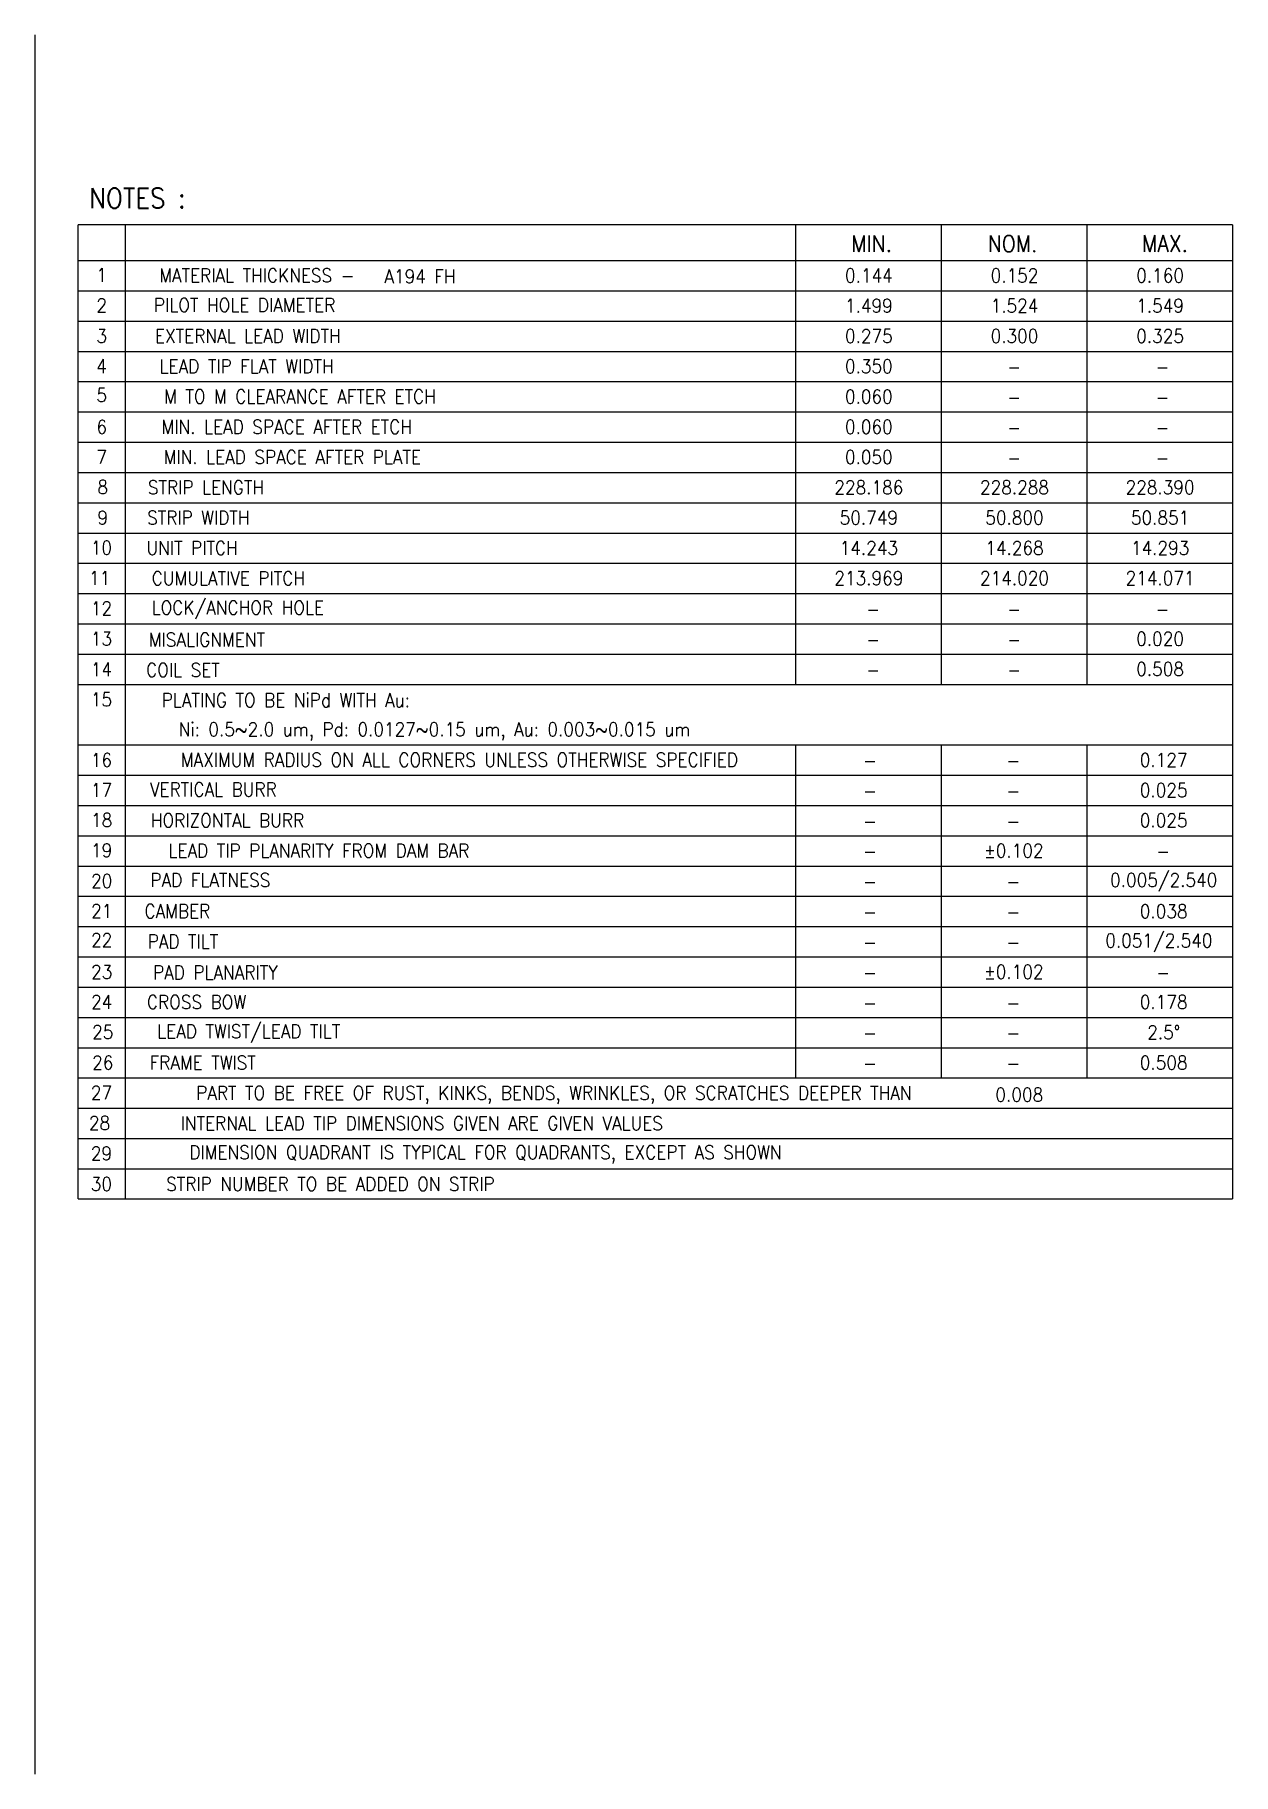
# Model space of a CAD drawing. Extents: x -102.5 to -76, y -7.8 to 30.7.
import ezdxf
from ezdxf.enums import TextEntityAlignment as Align

# ---------------------------------------------------------------- set-up
doc = ezdxf.new("R2010")
doc.units = 0
doc.header["$LTSCALE"] = 0.5
doc.header["$MEASUREMENT"] = 0
doc.layers.add('3', color=7, linetype='CONTINUOUS')
doc.styles.add('ROMANS', font='SIMPLEX', dxfattribs={"width": 0.8, "height": 0.018})

msp = doc.modelspace()

# ---------------------------------------------------------------- linework, layer by layer
at = {"layer": '3', "color": 7}
msp.add_line((-102.533, 30.706), (-102.533, -7.772), dxfattribs=at)
at = {"layer": '3', "color": 3}
for p, q in [((-100.524, 4.951), (-100.524, 26.507)), ((-101.575, 25.713), (-76.029, 25.713)), ((-101.575, 25.043), (-76.029, 25.043)), ((-101.575, 24.373), (-76.029, 24.373)), ((-101.575, 23.703), (-76.029, 23.703)), ((-101.575, 23.034), (-76.029, 23.034)), ((-101.575, 22.364), (-76.029, 22.364)), ((-101.575, 21.694), (-76.029, 21.694)), ((-101.575, 21.025), (-76.029, 21.025)), ((-101.575, 20.355), (-76.029, 20.355)), ((-101.575, 19.685), (-76.029, 19.685)), ((-101.575, 19.015), (-76.029, 19.015)), ((-101.575, 18.346), (-76.029, 18.346)), ((-101.575, 17.676), (-76.029, 17.676)), ((-101.575, 17.006), (-76.029, 17.006)), ((-101.575, 16.336), (-76.029, 16.336)), ((-101.575, 14.997), (-76.029, 14.997)), ((-101.575, 14.327), (-76.029, 14.327)), ((-101.575, 13.658), (-76.029, 13.658)), ((-101.575, 12.988), (-76.029, 12.988)), ((-101.575, 12.318), (-76.029, 12.318)), ((-101.575, 11.648), (-76.029, 11.648)), ((-101.575, 10.979), (-76.029, 10.979)), ((-101.575, 10.309), (-76.029, 10.309)), ((-101.575, 9.639), (-76.029, 9.639)), ((-101.575, 8.969), (-76.029, 8.969)), ((-101.575, 8.3), (-76.029, 8.3)), ((-101.575, 7.63), (-76.029, 7.63)), ((-101.575, 6.96), (-76.029, 6.96)), ((-101.575, 6.291), (-76.029, 6.291)), ((-101.575, 5.621), (-76.029, 5.621))]:
    msp.add_line(p, q, dxfattribs=at)
at = {"layer": '3', "color": 7, "const_width": 0.0304}
for points in [[(-101.575, 26.507), (-76.029, 26.507)], [(-101.575, 4.951), (-101.575, 26.507)], [(-85.697, 16.336), (-85.697, 26.507)], [(-82.474, 16.336), (-82.474, 26.507)], [(-79.252, 16.336), (-79.252, 26.507)], [(-76.029, 4.951), (-76.029, 26.507)], [(-85.697, 14.327), (-85.697, 14.997)], [(-85.697, 7.63), (-85.697, 14.997)], [(-82.474, 14.327), (-82.474, 14.997)], [(-82.474, 7.63), (-82.474, 14.997)], [(-79.252, 14.327), (-79.252, 14.997)], [(-79.252, 7.63), (-79.252, 14.997)], [(-101.575, 4.951), (-76.029, 4.951)]]:
    msp.add_lwpolyline(points, dxfattribs=at)

# ---------------------------------------------------------------- texts
at = {"layer": '3', "color": 7, "style": 'ROMANS', "width": 0.9}
for s, height, p in [('NOTES :', 0.4436, (-100.265, 27.092)), ('MIN.', 0.3653, (-84.014, 26.087)), ('NOM.', 0.3653, (-80.895, 26.084)), ('MAX.', 0.3653, (-77.523, 26.09))]:
    msp.add_text(s, height=height, dxfattribs=at).set_placement(p, align=Align.MIDDLE)
at = {"layer": '3', "color": 3, "style": 'ROMANS', "width": 0.9}
for s, height, p in [('1', 0.304, (-101.052, 25.39)), ('MATERIAL THICKNESS - ', 0.30442, (-97.525, 25.383)), ('A194 FH', 0.3044, (-94.01, 25.361)), ('0.144', 0.3044, (-84.077, 25.382)), ('0.152', 0.3044, (-80.854, 25.382)), ('0.160', 0.3044, (-77.632, 25.382)), ('2', 0.304, (-101.052, 24.72)), ('PILOT HOLE DIAMETER', 0.30442, (-97.89, 24.727)), ('1.499', 0.3044, (-84.077, 24.712)), ('1.524', 0.3044, (-80.854, 24.712)), ('1.549', 0.3044, (-77.632, 24.712)), ('3', 0.304, (-101.052, 24.043)), ('EXTERNAL LEAD WIDTH', 0.30442, (-97.819, 24.043)), ('0.275', 0.3044, (-84.077, 24.042)), ('0.300', 0.3044, (-80.854, 24.042)), ('0.325', 0.3044, (-77.632, 24.042)), ('4', 0.304, (-101.052, 23.376)), ('LEAD TIP FLAT WIDTH ', 0.30442, (-97.753, 23.374)), ('0.350', 0.3044, (-84.077, 23.373)), ('-', 0.304, (-80.861, 23.358)), ('-', 0.304, (-77.578, 23.358)), ('5', 0.304, (-101.052, 22.736)), ('M TO M CLEARANCE AFTER ETCH', 0.30442, (-96.664, 22.704)), ('0.060', 0.3044, (-84.077, 22.703)), ('-', 0.304, (-80.861, 22.689)), ('-', 0.304, (-77.578, 22.689)), ('6', 0.304, (-101.052, 22.031)), ('MIN. LEAD SPACE AFTER ETCH', 0.30442, (-96.957, 22.034)), ('0.060', 0.3044, (-84.077, 22.033)), ('-', 0.304, (-80.861, 22.019)), ('-', 0.304, (-77.578, 22.019)), ('7', 0.304, (-101.052, 21.367)), ('MIN. LEAD SPACE AFTER PLATE', 0.30442, (-96.834, 21.364)), ('0.050', 0.3044, (-84.077, 21.364)), ('-', 0.304, (-80.861, 21.349)), ('-', 0.304, (-77.578, 21.349)), ('8', 0.304, (-101.029, 20.702)), ('STRIP LENGTH', 0.30442, (-98.745, 20.695)), ('228.186', 0.3044, (-84.077, 20.694)), ('228.288', 0.3044, (-80.854, 20.694)), ('228.390', 0.3044, (-77.632, 20.694)), ('9', 0.304, (-101.029, 20.025)), ('STRIP WIDTH', 0.30442, (-98.914, 20.025)), ('50.749', 0.3044, (-84.077, 20.024)), ('50.800', 0.3044, (-80.854, 20.024)), ('50.851', 0.3044, (-77.632, 20.024)), ('10', 0.3044, (-101.058, 19.359)), ('UNIT PITCH', 0.3044, (-99.051, 19.355)), ('14.243', 0.3044, (-84.077, 19.354)), ('14.268', 0.3044, (-80.854, 19.354)), ('14.293', 0.3044, (-77.632, 19.354)), ('11', 0.3044, (-101.1, 18.689)), ('CUMULATIVE PITCH', 0.30442, (-98.249, 18.683)), ('213.969', 0.3044, (-84.077, 18.685)), ('214.020', 0.3044, (-80.854, 18.685)), ('214.071', 0.3044, (-77.632, 18.685)), ('12', 0.3044, (-101.058, 18.016)), ('LOCK/ANCHOR HOLE', 0.30442, (-98.04, 18.013)), ('-', 0.304, (-83.982, 18.001)), ('-', 0.304, (-80.861, 18.001)), ('-', 0.304, (-77.578, 18.001)), ('13', 0.3044, (-101.058, 17.346)), ('MISALIGNMENT', 0.30442, (-98.725, 17.325)), ('0.020', 0.3044, (-77.632, 17.345)), ('-', 0.304, (-83.982, 17.331)), ('-', 0.304, (-80.861, 17.331)), ('14', 0.3044, (-101.058, 16.669)), ('COIL SET', 0.3044, (-99.254, 16.656)), ('-', 0.304, (-83.982, 16.661)), ('-', 0.304, (-80.861, 16.661)), ('0.508', 0.3044, (-77.632, 16.675)), ('15', 0.3044, (-101.058, 16.003)), ('PLATING TO BE NiPd WITH Au:', 0.30442, (-96.977, 15.995)), ('Ni: 0.5~2.0 um, Pd: 0.0127~0.15 um, Au: 0.003~0.015 um', 0.30442, (-93.689, 15.303)), ('16', 0.3044, (-101.058, 14.663)), ('MAXIMUM RADIUS ON ALL CORNERS UNLESS OTHERWISE SPECIFIED', 0.30442, (-93.137, 14.667)), ('-', 0.304, (-84.049, 14.652)), ('-', 0.304, (-80.88, 14.652)), ('0.127', 0.3044, (-77.552, 14.666)), ('17', 0.3044, (-101.058, 14.001)), ('VERTICAL BURR', 0.30442, (-98.582, 14.012)), ('-', 0.304, (-84.049, 13.982)), ('-', 0.304, (-80.88, 13.982)), ('0.025', 0.3044, (-77.552, 13.997)), ('18', 0.3044, (-101.052, 13.335)), ('HORIZONTAL BURR', 0.30442, (-98.269, 13.328)), ('0.025', 0.3044, (-77.552, 13.327)), ('-', 0.304, (-84.049, 13.313)), ('-', 0.304, (-80.88, 13.313)), ('19', 0.3044, (-101.052, 12.665)), ('LEAD TIP PLANARITY FROM DAM BAR', 0.30442, (-96.246, 12.658)), ('%%p0.102', 0.3044, (-80.868, 12.657)), ('-', 0.304, (-84.049, 12.643)), ('-', 0.304, (-77.564, 12.643)), ('20', 0.3044, (-101.052, 11.988)), ('PAD FLATNESS', 0.30442, (-98.647, 12.008)), ('-', 0.304, (-84.049, 11.973)), ('-', 0.304, (-80.88, 11.973)), ('0.005/2.540', 0.30442, (-77.552, 11.987)), ('21', 0.3044, (-101.052, 11.321)), ('CAMBER', 0.3044, (-99.378, 11.319)), ('-', 0.304, (-84.049, 11.303)), ('-', 0.304, (-80.88, 11.303)), ('0.038', 0.3044, (-77.552, 11.318)), ('22', 0.3044, (-101.052, 10.681)), ('PAD TILT', 0.3044, (-99.254, 10.649)), ('0.051/2.540', 0.30442, (-77.659, 10.648)), ('-', 0.304, (-84.049, 10.634)), ('-', 0.304, (-80.88, 10.634)), ('23', 0.3044, (-101.052, 9.976)), ('PAD PLANARITY', 0.30442, (-98.536, 9.962)), ('%%p0.102', 0.3044, (-80.868, 9.978)), ('-', 0.304, (-84.049, 9.964)), ('-', 0.304, (-77.564, 9.964)), ('24', 0.3044, (-101.052, 9.312)), ('CROSS BOW', 0.3044, (-98.954, 9.309)), ('-', 0.304, (-84.049, 9.294)), ('-', 0.304, (-80.88, 9.294)), ('0.178', 0.3044, (-77.552, 9.309)), ('LEAD TWIST/LEAD TILT', 0.30442, (-97.799, 8.64)), ('25', 0.3044, (-101.029, 8.647)), ('-', 0.304, (-84.049, 8.625)), ('-', 0.304, (-80.88, 8.625)), ('2.5%%d', 0.3044, (-77.552, 8.639)), ('26', 0.3044, (-101.029, 7.97)), ('FRAME TWIST', 0.30442, (-98.817, 7.97)), ('0.508', 0.3044, (-77.552, 7.969)), ('-', 0.304, (-84.049, 7.955)), ('-', 0.304, (-80.88, 7.955)), ('27', 0.3044, (-101.058, 7.304)), ('PART TO BE FREE OF RUST, KINKS, BENDS, WRINKLES, OR SCRATCHES DEEPER THAN', 0.30442, (-91.047, 7.253)), ('0.008', 0.3044, (-80.748, 7.259)), ('28', 0.3044, (-101.1, 6.634)), ('INTERNAL LEAD TIP DIMENSIONS GIVEN ARE GIVEN VALUES', 0.30442, (-93.97, 6.627)), ('29', 0.3044, (-101.058, 5.961)), ('DIMENSION QUADRANT IS TYPICAL FOR QUADRANTS, EXCEPT AS SHOWN', 0.30442, (-92.561, 5.94)), ('30', 0.3044, (-101.058, 5.284)), ('STRIP NUMBER TO BE ADDED ON STRIP', 0.30442, (-95.992, 5.286))]:
    msp.add_text(s, height=height, dxfattribs=at).set_placement(p, align=Align.MIDDLE)

doc.saveas('drawing.dxf')
